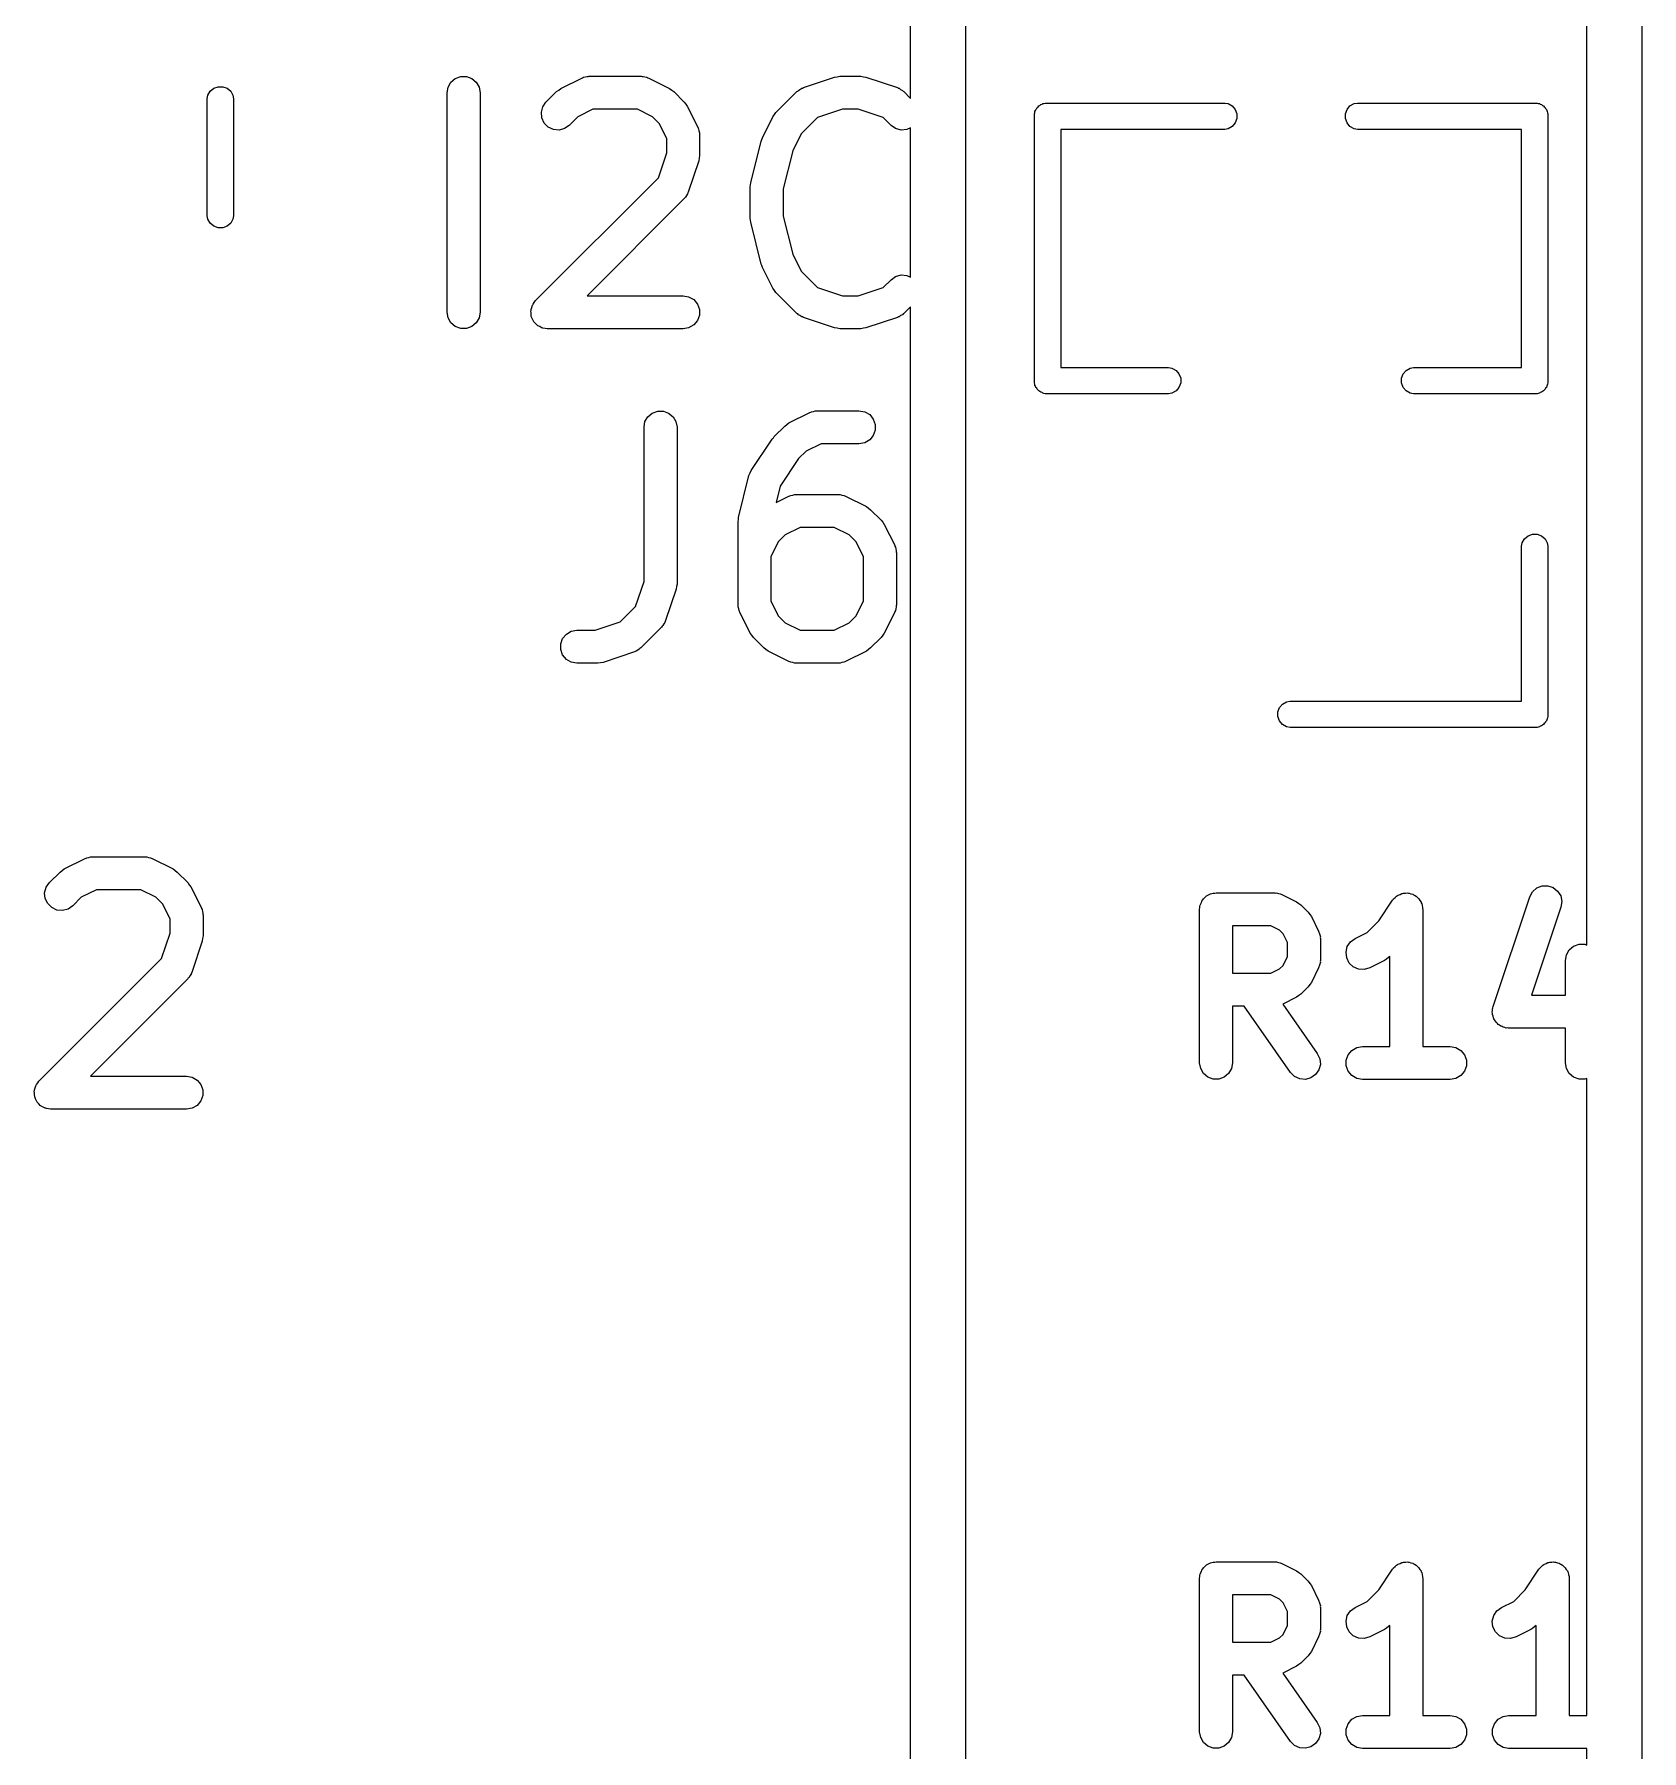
# Model space of a CAD drawing. Extents: x 10 to 287, y -200 to -10.
# Drawn here: x 132.45 to 139.77, y -97.68 to -89.86 of the extents above; entities that cross this region are included whole.
import ezdxf

# ---------------------------------------------------------------- set-up
doc = ezdxf.new("R2010")
doc.units = 0
doc.header["$MEASUREMENT"] = 0
doc.layers.add('BLACK', color=7, linetype='CONTINUOUS')

msp = doc.modelspace()

# ---------------------------------------------------------------- linework, layer by layer
at = {"layer": 'BLACK', "linetype": 'CONTINUOUS'}
for p, q in [((136.692, -74.113), (136.692, -104.157)), ((136.442, -90.1557), (136.442, -74.26)), ((139.773, -81.6831), (139.773, -132.233)), ((139.523, -94.0136), (139.523, -89.637)), ((134.335, -90.1047), (134.348, -90.0822)), ((134.348, -90.0822), (134.368, -90.0654)), ((134.368, -90.0654), (134.393, -90.0565)), ((134.393, -90.0565), (134.419, -90.0565)), ((134.419, -90.0565), (134.443, -90.0654)), ((134.443, -90.0654), (134.463, -90.0822)), ((134.463, -90.0822), (134.476, -90.1047)), ((134.848, -90.1109), (134.944, -90.0633)), ((134.944, -90.0633), (134.948, -90.0621)), ((134.948, -90.0621), (134.952, -90.0599)), ((134.952, -90.0599), (134.96, -90.0584)), ((134.96, -90.0584), (134.969, -90.0559)), ((134.969, -90.0559), (134.973, -90.0561)), ((134.973, -90.0561), (134.977, -90.0554)), ((134.977, -90.0554), (135.215, -90.0554)), ((135.215, -90.0554), (135.22, -90.0561)), ((135.22, -90.0561), (135.224, -90.0559)), ((135.224, -90.0559), (135.232, -90.0584)), ((135.232, -90.0584), (135.241, -90.0599)), ((135.241, -90.0599), (135.245, -90.0621)), ((135.245, -90.0621), (135.249, -90.0633)), ((135.249, -90.0633), (135.344, -90.1109)), ((135.954, -90.1068), (136.096, -90.0592)), ((136.096, -90.0592), (136.108, -90.0575)), ((136.108, -90.0575), (136.12, -90.0554)), ((136.12, -90.0554), (136.215, -90.0554)), ((136.215, -90.0554), (136.227, -90.0575)), ((136.227, -90.0575), (136.239, -90.0592)), ((136.239, -90.0592), (136.382, -90.1068)), ((133.238, -90.1575), (133.241, -90.1419)), ((133.238, -90.6905), (133.238, -90.1575)), ((133.241, -90.1419), (133.251, -90.1236)), ((133.251, -90.1236), (133.268, -90.11)), ((133.268, -90.11), (133.287, -90.1027)), ((133.287, -90.1027), (133.309, -90.1027)), ((133.309, -90.1027), (133.328, -90.11)), ((133.328, -90.11), (133.345, -90.1236)), ((133.345, -90.1236), (133.355, -90.1419)), ((133.355, -90.1419), (133.358, -90.1575)), ((133.358, -90.1575), (133.358, -90.6905)), ((134.331, -90.1304), (134.335, -90.1047)), ((134.331, -91.1304), (134.331, -90.1304)), ((134.476, -90.1047), (134.481, -90.1304)), ((134.481, -90.1304), (134.481, -91.1304)), ((134.781, -90.1726), (134.829, -90.125)), ((134.829, -90.125), (134.839, -90.1181)), ((134.839, -90.1181), (134.848, -90.1109)), ((135.344, -90.1109), (135.354, -90.1181)), ((135.354, -90.1181), (135.364, -90.125)), ((135.364, -90.125), (135.411, -90.1726)), ((135.829, -90.2202), (135.924, -90.125)), ((135.924, -90.125), (135.928, -90.1225)), ((135.928, -90.1225), (135.931, -90.1193)), ((135.931, -90.1193), (135.938, -90.1151)), ((135.938, -90.1151), (135.946, -90.11)), ((135.946, -90.11), (135.95, -90.1089)), ((135.95, -90.1089), (135.954, -90.1068)), ((136.382, -90.1068), (136.386, -90.1089)), ((136.386, -90.1089), (136.39, -90.11)), ((136.39, -90.11), (136.397, -90.1151)), ((136.397, -90.1151), (136.405, -90.1193)), ((136.405, -90.1193), (136.408, -90.1225)), ((136.408, -90.1225), (136.411, -90.125)), ((136.411, -90.125), (136.442, -90.1557)), ((134.76, -90.2191), (134.766, -90.1939)), ((134.762, -90.245), (134.76, -90.2191)), ((134.766, -90.1939), (134.781, -90.1726)), ((134.926, -90.2396), (134.887, -90.2787)), ((134.995, -90.2054), (134.926, -90.2396)), ((135.198, -90.2054), (134.995, -90.2054)), ((135.266, -90.2396), (135.198, -90.2054)), ((135.297, -90.27), (135.266, -90.2396)), ((135.411, -90.1726), (135.418, -90.1824)), ((135.418, -90.1824), (135.425, -90.1921)), ((135.425, -90.1921), (135.473, -90.2873)), ((135.767, -90.3349), (135.815, -90.2397)), ((135.815, -90.2397), (135.822, -90.23)), ((135.822, -90.23), (135.829, -90.2202)), ((136.132, -90.2054), (136.018, -90.2436)), ((136.203, -90.2054), (136.132, -90.2054)), ((136.318, -90.2436), (136.203, -90.2054)), ((137.006, -90.2264), (137.008, -90.2214)), ((137.006, -90.2318), (137.006, -90.2264)), ((137.006, -91.4472), (137.006, -90.2318)), ((137.008, -90.2214), (137.009, -90.2162)), ((137.009, -90.2162), (137.011, -90.2116)), ((137.011, -90.2116), (137.013, -90.2065)), ((137.013, -90.2065), (137.017, -90.2024)), ((137.017, -90.2024), (137.019, -90.1978)), ((137.019, -90.1978), (137.023, -90.1944)), ((137.023, -90.1944), (137.027, -90.1903)), ((137.027, -90.1903), (137.031, -90.1877)), ((137.031, -90.1877), (137.036, -90.1842)), ((137.036, -90.1842), (137.041, -90.1824)), ((137.041, -90.1824), (137.045, -90.1797)), ((137.045, -90.1797), (137.05, -90.1788)), ((137.05, -90.1788), (137.055, -90.177)), ((137.055, -90.177), (137.061, -90.177)), ((137.061, -90.177), (137.061, -90.177)), ((137.061, -90.177), (137.874, -90.177)), ((137.874, -90.177), (137.889, -90.1797)), ((137.889, -90.1797), (137.908, -90.1903)), ((137.908, -90.1903), (137.921, -90.2065)), ((137.921, -90.2065), (137.928, -90.2264)), ((137.928, -90.2264), (137.928, -90.2476)), ((138.424, -90.2264), (138.431, -90.2065)), ((138.424, -90.2476), (138.424, -90.2264)), ((138.431, -90.2065), (138.444, -90.1903)), ((138.444, -90.1903), (138.463, -90.1797)), ((138.463, -90.1797), (138.478, -90.177)), ((138.478, -90.177), (139.291, -90.177)), ((139.291, -90.177), (139.297, -90.177)), ((139.291, -90.177), (139.291, -90.177)), ((139.297, -90.177), (139.302, -90.1788)), ((139.302, -90.1788), (139.307, -90.1797)), ((139.307, -90.1797), (139.311, -90.1824)), ((139.311, -90.1824), (139.316, -90.1842)), ((139.316, -90.1842), (139.321, -90.1877)), ((139.321, -90.1877), (139.325, -90.1903)), ((139.325, -90.1903), (139.329, -90.1944)), ((139.329, -90.1944), (139.333, -90.1978)), ((139.333, -90.1978), (139.335, -90.2025)), ((139.335, -90.2025), (139.339, -90.2065)), ((139.339, -90.2065), (139.341, -90.2115)), ((139.341, -90.2115), (139.343, -90.2162)), ((139.343, -90.2162), (139.344, -90.2214)), ((139.344, -90.2214), (139.346, -90.2264)), ((139.346, -90.2264), (139.346, -90.2317)), ((139.346, -90.2317), (139.346, -90.2318)), ((139.346, -90.2318), (139.346, -91.4472)), ((134.773, -90.2686), (134.762, -90.245)), ((134.791, -90.2871), (134.773, -90.2686)), ((134.815, -90.2981), (134.791, -90.2871)), ((134.841, -90.3003), (134.815, -90.2981)), ((134.866, -90.2936), (134.841, -90.3003)), ((134.887, -90.2787), (134.866, -90.2936)), ((135.331, -90.3386), (135.297, -90.27)), ((135.473, -90.2873), (135.474, -90.2915)), ((135.474, -90.2915), (135.476, -90.2952)), ((135.476, -90.2952), (135.478, -90.3039)), ((135.478, -90.3039), (135.48, -90.3123)), ((135.48, -90.3123), (135.48, -90.3166)), ((135.48, -90.3166), (135.481, -90.3209)), ((135.481, -90.3209), (135.481, -90.4161)), ((135.944, -90.3177), (135.905, -90.3947)), ((136.018, -90.2436), (135.944, -90.3177)), ((136.353, -90.2787), (136.318, -90.2436)), ((136.374, -90.2936), (136.353, -90.2787)), ((136.399, -90.3003), (136.374, -90.2936)), ((136.425, -90.2981), (136.399, -90.3003)), ((136.442, -90.2902), (136.425, -90.2981)), ((136.442, -90.9705), (136.442, -90.2902)), ((137.874, -90.297), (137.126, -90.297)), ((137.126, -90.297), (137.126, -91.382)), ((137.889, -90.2943), (137.874, -90.297)), ((137.908, -90.2837), (137.889, -90.2943)), ((137.921, -90.2675), (137.908, -90.2837)), ((137.928, -90.2476), (137.921, -90.2675)), ((138.431, -90.2675), (138.424, -90.2476)), ((138.444, -90.2837), (138.431, -90.2675)), ((138.463, -90.2943), (138.444, -90.2837)), ((138.478, -90.297), (138.463, -90.2943)), ((139.226, -90.297), (138.478, -90.297)), ((139.226, -91.382), (139.226, -90.297)), ((135.331, -90.4039), (135.331, -90.3386)), ((135.714, -90.5408), (135.762, -90.3503)), ((135.762, -90.3503), (135.765, -90.3428)), ((135.765, -90.3428), (135.767, -90.3349)), ((135.905, -90.3947), (135.862, -90.5682)), ((135.293, -90.5184), (135.331, -90.4039)), ((135.477, -90.4398), (135.429, -90.5827)), ((135.479, -90.4279), (135.477, -90.4398)), ((135.481, -90.4161), (135.479, -90.4279)), ((134.734, -91.0773), (135.293, -90.5184)), ((135.712, -90.559), (135.713, -90.5499)), ((135.713, -90.5499), (135.714, -90.5408)), ((135.411, -90.612), (134.968, -91.0554)), ((135.414, -90.6084), (135.411, -90.612)), ((135.417, -90.6056), (135.414, -90.6084)), ((135.421, -90.5978), (135.417, -90.6056)), ((135.426, -90.5906), (135.421, -90.5978)), ((135.427, -90.5865), (135.426, -90.5906)), ((135.429, -90.5827), (135.427, -90.5865)), ((135.712, -90.7018), (135.712, -90.559)), ((135.862, -90.5682), (135.862, -90.6926)), ((133.241, -90.7061), (133.238, -90.6905)), ((133.251, -90.7244), (133.241, -90.7061)), ((133.355, -90.7061), (133.345, -90.7244)), ((133.358, -90.6905), (133.355, -90.7061)), ((135.713, -90.7108), (135.712, -90.7018)), ((135.714, -90.72), (135.713, -90.7108)), ((135.862, -90.6926), (135.905, -90.8661)), ((133.268, -90.738), (133.251, -90.7244)), ((133.287, -90.7453), (133.268, -90.738)), ((133.309, -90.7453), (133.287, -90.7453)), ((133.328, -90.738), (133.309, -90.7453)), ((133.345, -90.7244), (133.328, -90.738)), ((135.762, -90.9105), (135.714, -90.72)), ((135.905, -90.8661), (135.944, -90.9431)), ((135.765, -90.918), (135.762, -90.9105)), ((135.767, -90.9258), (135.765, -90.918)), ((135.815, -91.0211), (135.767, -90.9258)), ((135.944, -90.9431), (136.018, -91.0172)), ((135.822, -91.0307), (135.815, -91.0211)), ((136.018, -91.0172), (136.132, -91.0554)), ((136.203, -91.0554), (136.318, -91.0172)), ((136.318, -91.0172), (136.353, -90.9821)), ((136.353, -90.9821), (136.374, -90.9672)), ((136.374, -90.9672), (136.399, -90.9604)), ((136.399, -90.9604), (136.425, -90.9627)), ((136.425, -90.9627), (136.442, -90.9705)), ((134.716, -91.1081), (134.719, -91.0987)), ((134.719, -91.0987), (134.721, -91.096)), ((134.721, -91.096), (134.722, -91.0929)), ((134.722, -91.0929), (134.728, -91.0854)), ((134.728, -91.0854), (134.734, -91.0773)), ((134.968, -91.0554), (135.406, -91.0554)), ((135.406, -91.0554), (135.431, -91.0599)), ((135.431, -91.0599), (135.454, -91.0729)), ((135.454, -91.0729), (135.471, -91.0929)), ((135.471, -91.0929), (135.48, -91.1174)), ((135.829, -91.0406), (135.822, -91.0307)), ((135.924, -91.1358), (135.829, -91.0406)), ((136.132, -91.0554), (136.203, -91.0554)), ((134.335, -91.156), (134.331, -91.1304)), ((134.348, -91.1786), (134.335, -91.156)), ((134.368, -91.1953), (134.348, -91.1786)), ((134.463, -91.1786), (134.443, -91.1953)), ((134.476, -91.156), (134.463, -91.1786)), ((134.481, -91.1304), (134.476, -91.156)), ((134.712, -91.1238), (134.713, -91.1207)), ((134.713, -91.1336), (134.712, -91.1238)), ((134.713, -91.1174), (134.716, -91.1081)), ((134.713, -91.1207), (134.713, -91.1174)), ((134.713, -91.1434), (134.713, -91.1336)), ((134.714, -91.1465), (134.713, -91.1434)), ((134.714, -91.1498), (134.714, -91.1465)), ((134.718, -91.1587), (134.714, -91.1498)), ((134.722, -91.1679), (134.718, -91.1587)), ((134.724, -91.1704), (134.722, -91.1679)), ((134.725, -91.1734), (134.724, -91.1704)), ((134.732, -91.1803), (134.725, -91.1734)), ((134.739, -91.1878), (134.732, -91.1803)), ((135.471, -91.1679), (135.454, -91.1878)), ((135.48, -91.1434), (135.471, -91.1679)), ((135.48, -91.1174), (135.48, -91.1434)), ((135.928, -91.1383), (135.924, -91.1358)), ((135.931, -91.1415), (135.928, -91.1383)), ((135.938, -91.1457), (135.931, -91.1415)), ((135.946, -91.1507), (135.938, -91.1457)), ((135.95, -91.1519), (135.946, -91.1507)), ((135.954, -91.1539), (135.95, -91.1519)), ((136.096, -91.2015), (135.954, -91.1539)), ((136.382, -91.1539), (136.239, -91.2015)), ((136.386, -91.1519), (136.382, -91.1539)), ((136.39, -91.1507), (136.386, -91.1519)), ((136.397, -91.1457), (136.39, -91.1507)), ((136.405, -91.1415), (136.397, -91.1457)), ((136.408, -91.1383), (136.405, -91.1415)), ((136.411, -91.1358), (136.408, -91.1383)), ((136.442, -91.105), (136.411, -91.1358)), ((136.442, -104.01), (136.442, -91.105)), ((134.393, -91.2042), (134.368, -91.1953)), ((134.419, -91.2042), (134.393, -91.2042)), ((134.443, -91.1953), (134.419, -91.2042)), ((134.741, -91.1895), (134.739, -91.1878)), ((134.744, -91.1918), (134.741, -91.1895)), ((134.753, -91.196), (134.744, -91.1918)), ((134.761, -91.2009), (134.753, -91.196)), ((134.764, -91.2014), (134.761, -91.2009)), ((134.767, -91.2028), (134.764, -91.2014)), ((134.777, -91.2037), (134.767, -91.2028)), ((134.787, -91.2054), (134.777, -91.2037)), ((135.406, -91.2054), (134.787, -91.2054)), ((135.431, -91.2009), (135.406, -91.2054)), ((135.454, -91.1878), (135.431, -91.2009)), ((136.108, -91.2033), (136.096, -91.2015)), ((136.12, -91.2054), (136.108, -91.2033)), ((136.215, -91.2054), (136.12, -91.2054)), ((136.227, -91.2033), (136.215, -91.2054)), ((136.239, -91.2015), (136.227, -91.2033)), ((137.126, -91.382), (137.618, -91.382)), ((137.618, -91.382), (137.633, -91.3847)), ((137.633, -91.3847), (137.652, -91.3953)), ((137.652, -91.3953), (137.665, -91.4115)), ((137.665, -91.4115), (137.673, -91.4314)), ((138.679, -91.4314), (138.687, -91.4115)), ((138.687, -91.4115), (138.7, -91.3953)), ((138.7, -91.3953), (138.719, -91.3847)), ((138.719, -91.3847), (138.734, -91.382)), ((138.734, -91.382), (139.226, -91.382)), ((137.006, -91.4473), (137.006, -91.4472)), ((137.006, -91.4526), (137.006, -91.4473)), ((137.008, -91.4576), (137.006, -91.4526)), ((137.009, -91.4628), (137.008, -91.4576)), ((137.011, -91.4675), (137.009, -91.4628)), ((137.013, -91.4725), (137.011, -91.4675)), ((137.017, -91.4765), (137.013, -91.4725)), ((137.019, -91.4812), (137.017, -91.4765)), ((137.023, -91.4846), (137.019, -91.4812)), ((137.027, -91.4887), (137.023, -91.4846)), ((137.031, -91.4913), (137.027, -91.4887)), ((137.036, -91.4948), (137.031, -91.4913)), ((137.652, -91.4887), (137.633, -91.4993)), ((137.665, -91.4725), (137.652, -91.4887)), ((137.673, -91.4526), (137.665, -91.4725)), ((137.673, -91.4314), (137.673, -91.4526)), ((138.679, -91.4526), (138.679, -91.4314)), ((138.687, -91.4725), (138.679, -91.4526)), ((138.7, -91.4887), (138.687, -91.4725)), ((138.719, -91.4993), (138.7, -91.4887)), ((139.321, -91.4913), (139.316, -91.4948)), ((139.325, -91.4887), (139.321, -91.4913)), ((139.329, -91.4846), (139.325, -91.4887)), ((139.333, -91.4812), (139.329, -91.4846)), ((139.335, -91.4765), (139.333, -91.4812)), ((139.339, -91.4725), (139.335, -91.4765)), ((139.341, -91.4675), (139.339, -91.4725)), ((139.343, -91.4628), (139.341, -91.4675)), ((139.344, -91.4576), (139.343, -91.4628)), ((139.346, -91.4526), (139.344, -91.4576)), ((139.346, -91.4472), (139.346, -91.4473)), ((139.346, -91.4473), (139.346, -91.4526)), ((137.041, -91.4966), (137.036, -91.4948)), ((137.045, -91.4993), (137.041, -91.4966)), ((137.05, -91.5002), (137.045, -91.4993)), ((137.055, -91.502), (137.05, -91.5002)), ((137.061, -91.502), (137.055, -91.502)), ((137.618, -91.502), (137.061, -91.502)), ((137.061, -91.502), (137.061, -91.502)), ((137.633, -91.4993), (137.618, -91.502)), ((138.734, -91.502), (138.719, -91.4993)), ((139.291, -91.502), (138.734, -91.502)), ((139.297, -91.502), (139.291, -91.502)), ((139.291, -91.502), (139.291, -91.502)), ((139.302, -91.5002), (139.297, -91.502)), ((139.307, -91.4993), (139.302, -91.5002)), ((139.311, -91.4966), (139.307, -91.4993)), ((139.316, -91.4948), (139.311, -91.4966)), ((135.228, -91.6544), (135.232, -91.6287)), ((135.232, -91.6287), (135.245, -91.6062)), ((135.245, -91.6062), (135.265, -91.5894)), ((135.265, -91.5894), (135.29, -91.5805)), ((135.29, -91.5805), (135.316, -91.5805)), ((135.316, -91.5805), (135.34, -91.5894)), ((135.34, -91.5894), (135.36, -91.6062)), ((135.36, -91.6062), (135.373, -91.6287)), ((135.373, -91.6287), (135.378, -91.6544)), ((135.821, -91.6966), (135.869, -91.649)), ((135.869, -91.649), (135.879, -91.6421)), ((135.879, -91.6421), (135.888, -91.6349)), ((135.888, -91.6349), (135.983, -91.5873)), ((135.983, -91.5873), (135.988, -91.5861)), ((135.988, -91.5861), (135.991, -91.5839)), ((135.991, -91.5839), (136, -91.5824)), ((136, -91.5824), (136.008, -91.5799)), ((136.008, -91.5799), (136.013, -91.5801)), ((136.013, -91.5801), (136.017, -91.5794)), ((136.017, -91.5794), (136.207, -91.5794)), ((136.207, -91.5794), (136.233, -91.5839)), ((136.233, -91.5839), (136.256, -91.5969)), ((136.256, -91.5969), (136.272, -91.6169)), ((136.272, -91.6169), (136.281, -91.6414)), ((136.281, -91.6414), (136.281, -91.6674)), ((135.228, -92.3565), (135.228, -91.6544)), ((135.378, -91.6544), (135.378, -92.3687)), ((135.716, -91.8509), (135.812, -91.708)), ((135.812, -91.708), (135.817, -91.7027)), ((135.817, -91.7027), (135.821, -91.6966)), ((136.233, -91.7249), (136.207, -91.7294)), ((136.256, -91.7118), (136.233, -91.7249)), ((136.272, -91.6919), (136.256, -91.7118)), ((136.281, -91.6674), (136.272, -91.6919)), ((135.932, -91.7974), (135.848, -91.9233)), ((135.966, -91.7636), (135.932, -91.7974)), ((136.035, -91.7294), (135.966, -91.7636)), ((136.207, -91.7294), (136.035, -91.7294)), ((135.658, -92.0648), (135.706, -91.8743)), ((135.706, -91.8743), (135.711, -91.8627)), ((135.711, -91.8627), (135.716, -91.8509)), ((135.848, -91.9233), (135.83, -91.9974)), ((135.896, -91.9649), (135.905, -91.9633)), ((135.905, -91.9633), (135.913, -91.9608)), ((135.913, -91.9608), (135.917, -91.9611)), ((135.917, -91.9611), (135.922, -91.9603)), ((135.922, -91.9603), (136.112, -91.9603)), ((136.112, -91.9603), (136.116, -91.9611)), ((136.116, -91.9611), (136.121, -91.9608)), ((136.121, -91.9608), (136.129, -91.9633)), ((136.129, -91.9633), (136.138, -91.9649)), ((135.83, -91.9974), (135.888, -91.9683)), ((135.888, -91.9683), (135.892, -91.967)), ((135.892, -91.967), (135.896, -91.9649)), ((136.138, -91.9649), (136.142, -91.967)), ((136.142, -91.967), (136.146, -91.9683)), ((136.146, -91.9683), (136.241, -92.0159)), ((136.241, -92.0159), (136.251, -92.023)), ((136.251, -92.023), (136.26, -92.0299)), ((136.26, -92.0299), (136.308, -92.0775)), ((135.656, -92.083), (135.658, -92.0739)), ((135.656, -92.4639), (135.656, -92.083)), ((135.658, -92.0739), (135.658, -92.0648)), ((135.939, -92.1103), (135.871, -92.1446)), ((136.094, -92.1103), (135.939, -92.1103)), ((136.163, -92.1446), (136.094, -92.1103)), ((136.308, -92.0775), (136.315, -92.0874)), ((136.315, -92.0874), (136.322, -92.097)), ((136.322, -92.097), (136.37, -92.1923)), ((135.84, -92.175), (135.806, -92.2435)), ((135.871, -92.1446), (135.84, -92.175)), ((136.193, -92.175), (136.163, -92.1446)), ((136.228, -92.2435), (136.193, -92.175)), ((136.37, -92.1923), (136.371, -92.1964)), ((136.371, -92.1964), (136.373, -92.2002)), ((139.226, -92.1968), (139.229, -92.1812)), ((139.226, -92.902), (139.226, -92.1968)), ((139.229, -92.1812), (139.239, -92.1628)), ((139.239, -92.1628), (139.256, -92.1492)), ((139.256, -92.1492), (139.275, -92.142)), ((139.275, -92.142), (139.297, -92.142)), ((139.297, -92.142), (139.316, -92.1492)), ((139.316, -92.1492), (139.333, -92.1628)), ((139.333, -92.1628), (139.343, -92.1812)), ((139.343, -92.1812), (139.346, -92.1968)), ((139.346, -92.1968), (139.346, -92.9672)), ((135.806, -92.2435), (135.806, -92.4462)), ((136.228, -92.4462), (136.228, -92.2435)), ((136.373, -92.2002), (136.375, -92.2088)), ((136.375, -92.2088), (136.377, -92.2172)), ((136.377, -92.2172), (136.377, -92.2215)), ((136.377, -92.2215), (136.378, -92.2258)), ((136.378, -92.2258), (136.378, -92.4639)), ((135.189, -92.471), (135.228, -92.3565)), ((135.374, -92.3924), (135.326, -92.5352)), ((135.376, -92.3805), (135.374, -92.3924)), ((135.378, -92.3687), (135.376, -92.3805)), ((135.119, -92.5412), (135.189, -92.471)), ((135.657, -92.4682), (135.656, -92.4639)), ((135.657, -92.4725), (135.657, -92.4682)), ((135.659, -92.4809), (135.657, -92.4725)), ((135.661, -92.4896), (135.659, -92.4809)), ((135.663, -92.4933), (135.661, -92.4896)), ((135.664, -92.4974), (135.663, -92.4933)), ((135.712, -92.5927), (135.664, -92.4974)), ((135.806, -92.4462), (135.84, -92.5147)), ((136.193, -92.5147), (136.228, -92.4462)), ((136.37, -92.4974), (136.322, -92.5927)), ((136.371, -92.4933), (136.37, -92.4974)), ((136.373, -92.4896), (136.371, -92.4933)), ((136.375, -92.4809), (136.373, -92.4896)), ((136.377, -92.4725), (136.375, -92.4809)), ((136.378, -92.4639), (136.377, -92.4682)), ((136.377, -92.4682), (136.377, -92.4725)), ((134.874, -92.5969), (134.896, -92.5839)), ((134.896, -92.5839), (134.922, -92.5794)), ((134.922, -92.5794), (135.005, -92.5794)), ((135.005, -92.5794), (135.119, -92.5412)), ((135.308, -92.5646), (135.213, -92.6598)), ((135.311, -92.561), (135.308, -92.5646)), ((135.314, -92.5581), (135.311, -92.561)), ((135.318, -92.5504), (135.314, -92.5581)), ((135.323, -92.5432), (135.318, -92.5504)), ((135.324, -92.539), (135.323, -92.5432)), ((135.326, -92.5352), (135.324, -92.539)), ((135.84, -92.5147), (135.871, -92.5451)), ((135.871, -92.5451), (135.939, -92.5794)), ((135.939, -92.5794), (136.094, -92.5794)), ((136.094, -92.5794), (136.163, -92.5451)), ((136.163, -92.5451), (136.193, -92.5147)), ((134.848, -92.6414), (134.857, -92.6169)), ((134.848, -92.6674), (134.848, -92.6414)), ((134.857, -92.6919), (134.848, -92.6674)), ((134.857, -92.6169), (134.874, -92.5969)), ((135.206, -92.6655), (135.199, -92.6697)), ((135.209, -92.6623), (135.206, -92.6655)), ((135.213, -92.6598), (135.209, -92.6623)), ((135.719, -92.6023), (135.712, -92.5927)), ((135.726, -92.6122), (135.719, -92.6023)), ((135.773, -92.6598), (135.726, -92.6122)), ((135.783, -92.6667), (135.773, -92.6598)), ((135.793, -92.6738), (135.783, -92.6667)), ((136.251, -92.6667), (136.241, -92.6738)), ((136.26, -92.6598), (136.251, -92.6667)), ((136.308, -92.6122), (136.26, -92.6598)), ((136.315, -92.6023), (136.308, -92.6122)), ((136.322, -92.5927), (136.315, -92.6023)), ((134.874, -92.7118), (134.857, -92.6919)), ((134.896, -92.7249), (134.874, -92.7118)), ((134.922, -92.7294), (134.896, -92.7249)), ((135.017, -92.7294), (134.922, -92.7294)), ((135.029, -92.7273), (135.017, -92.7294)), ((135.041, -92.7255), (135.029, -92.7273)), ((135.184, -92.6779), (135.041, -92.7255)), ((135.187, -92.6759), (135.184, -92.6779)), ((135.192, -92.6747), (135.187, -92.6759)), ((135.199, -92.6697), (135.192, -92.6747)), ((135.888, -92.7215), (135.793, -92.6738)), ((135.892, -92.7227), (135.888, -92.7215)), ((135.896, -92.7249), (135.892, -92.7227)), ((135.905, -92.7264), (135.896, -92.7249)), ((135.913, -92.7289), (135.905, -92.7264)), ((135.917, -92.7286), (135.913, -92.7289)), ((135.922, -92.7294), (135.917, -92.7286)), ((136.112, -92.7294), (135.922, -92.7294)), ((136.116, -92.7286), (136.112, -92.7294)), ((136.121, -92.7289), (136.116, -92.7286)), ((136.129, -92.7264), (136.121, -92.7289)), ((136.138, -92.7249), (136.129, -92.7264)), ((136.142, -92.7227), (136.138, -92.7249)), ((136.146, -92.7215), (136.142, -92.7227)), ((136.241, -92.6738), (136.146, -92.7215)), ((138.155, -92.9047), (138.171, -92.902)), ((138.171, -92.902), (139.226, -92.902)), ((138.116, -92.9514), (138.123, -92.9315)), ((138.116, -92.9726), (138.116, -92.9514)), ((138.123, -92.9925), (138.116, -92.9726)), ((138.123, -92.9315), (138.137, -92.9153)), ((138.137, -92.9153), (138.155, -92.9047)), ((139.344, -92.9776), (139.343, -92.9828)), ((139.346, -92.9726), (139.344, -92.9776)), ((139.346, -92.9672), (139.346, -92.9673)), ((139.346, -92.9673), (139.346, -92.9726)), ((138.137, -93.0087), (138.123, -92.9925)), ((138.155, -93.0193), (138.137, -93.0087)), ((138.171, -93.022), (138.155, -93.0193)), ((139.291, -93.022), (138.171, -93.022)), ((139.297, -93.022), (139.291, -93.022)), ((139.291, -93.022), (139.291, -93.022)), ((139.302, -93.0202), (139.297, -93.022)), ((139.307, -93.0193), (139.302, -93.0202)), ((139.311, -93.0166), (139.307, -93.0193)), ((139.316, -93.0148), (139.311, -93.0166)), ((139.321, -93.0113), (139.316, -93.0148)), ((139.325, -93.0087), (139.321, -93.0113)), ((139.329, -93.0046), (139.325, -93.0087)), ((139.333, -93.0012), (139.329, -93.0046)), ((139.335, -92.9965), (139.333, -93.0012)), ((139.339, -92.9925), (139.335, -92.9965)), ((139.341, -92.9875), (139.339, -92.9925)), ((139.343, -92.9828), (139.341, -92.9875)), ((132.519, -93.7286), (132.567, -93.681)), ((132.567, -93.681), (132.577, -93.6741)), ((132.577, -93.6741), (132.586, -93.6669)), ((132.586, -93.6669), (132.681, -93.6193)), ((132.681, -93.6193), (132.686, -93.6181)), ((132.686, -93.6181), (132.689, -93.6159)), ((132.689, -93.6159), (132.698, -93.6144)), ((132.698, -93.6144), (132.706, -93.6119)), ((132.706, -93.6119), (132.711, -93.6121)), ((132.711, -93.6121), (132.715, -93.6114)), ((132.715, -93.6114), (132.953, -93.6114)), ((132.953, -93.6114), (132.957, -93.6121)), ((132.957, -93.6121), (132.962, -93.6119)), ((132.962, -93.6119), (132.97, -93.6144)), ((132.97, -93.6144), (132.979, -93.6159)), ((132.979, -93.6159), (132.982, -93.6181)), ((132.982, -93.6181), (132.987, -93.6193)), ((132.987, -93.6193), (133.082, -93.6669)), ((133.082, -93.6669), (133.091, -93.6741)), ((133.091, -93.6741), (133.101, -93.681)), ((133.101, -93.681), (133.149, -93.7286)), ((132.497, -93.7751), (132.504, -93.7499)), ((132.504, -93.7499), (132.519, -93.7286)), ((132.733, -93.7614), (132.664, -93.7956)), ((132.935, -93.7614), (132.733, -93.7614)), ((133.004, -93.7956), (132.935, -93.7614)), ((133.149, -93.7286), (133.156, -93.7384)), ((133.156, -93.7384), (133.163, -93.7481)), ((133.163, -93.7481), (133.211, -93.8433)), ((139.275, -93.7707), (139.295, -93.7534)), ((139.295, -93.7534), (139.319, -93.7439)), ((139.319, -93.7439), (139.345, -93.7431)), ((139.345, -93.7431), (139.37, -93.7514)), ((139.37, -93.7514), (139.39, -93.7676)), ((132.5, -93.801), (132.497, -93.7751)), ((132.511, -93.8246), (132.5, -93.801)), ((132.529, -93.8431), (132.511, -93.8246)), ((132.625, -93.8347), (132.604, -93.8496)), ((132.664, -93.7956), (132.625, -93.8347)), ((133.034, -93.826), (133.004, -93.7956)), ((133.069, -93.8946), (133.034, -93.826)), ((137.76, -93.8376), (137.762, -93.8315)), ((137.76, -93.8442), (137.76, -93.8376)), ((137.762, -93.8315), (137.764, -93.825)), ((137.764, -93.825), (137.767, -93.8193)), ((137.767, -93.8193), (137.769, -93.8132)), ((137.769, -93.8132), (137.773, -93.8081)), ((137.773, -93.8081), (137.777, -93.8025)), ((137.777, -93.8025), (137.782, -93.7982)), ((137.782, -93.7982), (137.786, -93.7932)), ((137.786, -93.7932), (137.791, -93.7899)), ((137.791, -93.7899), (137.796, -93.7857)), ((137.796, -93.7857), (137.803, -93.7835)), ((137.803, -93.7835), (137.808, -93.7802)), ((137.808, -93.7802), (137.815, -93.779)), ((137.815, -93.779), (137.821, -93.7768)), ((137.821, -93.7768), (137.828, -93.7768)), ((137.828, -93.7768), (137.834, -93.7757)), ((137.834, -93.7757), (138.101, -93.7757)), ((138.101, -93.7757), (138.105, -93.7764)), ((138.105, -93.7764), (138.109, -93.7762)), ((138.109, -93.7762), (138.118, -93.7787)), ((138.118, -93.7787), (138.126, -93.7802)), ((138.126, -93.7802), (138.13, -93.7824)), ((138.13, -93.7824), (138.134, -93.7836)), ((138.134, -93.7836), (138.201, -93.8169)), ((138.201, -93.8169), (138.211, -93.8241)), ((138.211, -93.8241), (138.22, -93.831)), ((138.22, -93.831), (138.254, -93.8643)), ((138.576, -93.9029), (138.638, -93.8091)), ((138.638, -93.8091), (138.641, -93.8061)), ((138.641, -93.8061), (138.643, -93.8025)), ((138.643, -93.8025), (138.65, -93.7967)), ((138.65, -93.7967), (138.656, -93.7902)), ((138.656, -93.7902), (138.66, -93.7884)), ((138.66, -93.7884), (138.663, -93.7857)), ((138.663, -93.7857), (138.672, -93.7827)), ((138.672, -93.7827), (138.68, -93.7787)), ((138.68, -93.7787), (138.684, -93.7782)), ((138.684, -93.7782), (138.688, -93.7768)), ((138.688, -93.7768), (138.697, -93.7768)), ((138.697, -93.7768), (138.705, -93.7758)), ((138.705, -93.7758), (138.71, -93.7768)), ((138.71, -93.7768), (138.714, -93.7768)), ((138.714, -93.7768), (138.722, -93.7799)), ((138.722, -93.7799), (138.731, -93.782)), ((138.731, -93.782), (138.734, -93.7843)), ((138.734, -93.7843), (138.738, -93.7857)), ((138.738, -93.7857), (138.745, -93.7915)), ((138.745, -93.7915), (138.752, -93.7964)), ((138.752, -93.7964), (138.755, -93.7998)), ((138.755, -93.7998), (138.758, -93.8025)), ((138.758, -93.8025), (138.763, -93.8102)), ((138.763, -93.8102), (138.768, -93.8174)), ((138.768, -93.8174), (138.769, -93.8214)), ((138.769, -93.8214), (138.771, -93.825)), ((138.771, -93.825), (138.773, -93.8338)), ((138.773, -93.8338), (138.775, -93.8424)), ((139.096, -94.2936), (139.263, -93.7936)), ((139.263, -93.7936), (139.275, -93.7707)), ((139.39, -93.7676), (139.404, -93.7898)), ((139.404, -93.7898), (139.409, -93.8153)), ((139.409, -93.8153), (139.405, -93.841)), ((132.553, -93.8541), (132.529, -93.8431)), ((132.579, -93.8563), (132.553, -93.8541)), ((132.604, -93.8496), (132.579, -93.8563)), ((133.069, -93.9599), (133.069, -93.8946)), ((133.211, -93.8433), (133.212, -93.8475)), ((133.212, -93.8475), (133.214, -93.8512)), ((133.214, -93.8512), (133.216, -93.8599)), ((133.216, -93.8599), (133.218, -93.8683)), ((133.218, -93.8683), (133.218, -93.8726)), ((133.218, -93.8726), (133.219, -93.8769)), ((133.219, -93.8769), (133.219, -93.9721)), ((137.759, -93.8507), (137.76, -93.8442)), ((137.759, -94.5507), (137.759, -93.8507)), ((138.254, -93.8643), (138.261, -93.8741)), ((138.261, -93.8741), (138.268, -93.8838)), ((138.268, -93.8838), (138.301, -93.9505)), ((138.523, -93.9557), (138.576, -93.9029)), ((138.775, -93.8424), (138.775, -93.8466)), ((138.775, -93.8466), (138.776, -93.8507)), ((138.776, -93.8507), (138.776, -94.4757)), ((139.405, -93.841), (139.271, -94.2423)), ((133.03, -94.0744), (133.069, -93.9599)), ((133.215, -93.9958), (133.167, -94.1387)), ((133.216, -93.9839), (133.215, -93.9958)), ((133.219, -93.9721), (133.216, -93.9839)), ((137.909, -93.9257), (137.909, -94.1423)), ((138.083, -93.9257), (137.909, -93.9257)), ((138.123, -93.9456), (138.083, -93.9257)), ((138.139, -93.9618), (138.123, -93.9456)), ((138.159, -94.0017), (138.139, -93.9618)), ((138.301, -93.9505), (138.302, -93.9546)), ((138.302, -93.9546), (138.304, -93.9583)), ((138.304, -93.9583), (138.306, -93.967)), ((138.306, -93.967), (138.309, -93.9754)), ((138.309, -93.9754), (138.308, -93.9797)), ((138.308, -93.9797), (138.309, -93.984)), ((138.309, -93.984), (138.309, -94.084)), ((138.446, -93.9991), (138.467, -93.9836)), ((138.467, -93.9836), (138.523, -93.9557)), ((132.471, -94.6333), (133.03, -94.0744)), ((138.139, -94.1062), (138.159, -94.0663)), ((138.159, -94.0663), (138.159, -94.0017)), ((138.426, -94.0462), (138.432, -94.0208)), ((138.429, -94.072), (138.426, -94.0462)), ((138.44, -94.0953), (138.429, -94.072)), ((138.432, -94.0208), (138.446, -93.9991)), ((138.62, -94.0704), (138.611, -94.0773)), ((138.626, -94.0651), (138.62, -94.0704)), ((138.626, -94.4757), (138.626, -94.0651)), ((139.426, -94.084), (139.43, -94.0583)), ((139.43, -94.0583), (139.443, -94.0358)), ((139.443, -94.0358), (139.463, -94.019)), ((139.463, -94.019), (139.488, -94.0101)), ((139.488, -94.0101), (139.514, -94.0101)), ((139.514, -94.0101), (139.523, -94.0136)), ((133.164, -94.1466), (133.159, -94.1538)), ((133.165, -94.1425), (133.164, -94.1466)), ((133.167, -94.1387), (133.165, -94.1425)), ((137.909, -94.1423), (138.083, -94.1423)), ((138.083, -94.1423), (138.123, -94.1224)), ((138.123, -94.1224), (138.139, -94.1062)), ((138.301, -94.1175), (138.268, -94.1842)), ((138.302, -94.1134), (138.301, -94.1175)), ((138.304, -94.1097), (138.302, -94.1134)), ((138.306, -94.101), (138.304, -94.1097)), ((138.309, -94.0926), (138.306, -94.101)), ((138.309, -94.084), (138.308, -94.0883)), ((138.308, -94.0883), (138.309, -94.0926)), ((138.459, -94.1133), (138.44, -94.0953)), ((138.483, -94.1236), (138.459, -94.1133)), ((138.509, -94.1252), (138.483, -94.1236)), ((138.534, -94.1177), (138.509, -94.1252)), ((138.601, -94.0844), (138.534, -94.1177)), ((138.611, -94.0773), (138.601, -94.0844)), ((139.426, -94.2423), (139.426, -94.084)), ((133.149, -94.168), (132.706, -94.6114)), ((133.151, -94.1644), (133.149, -94.168)), ((133.155, -94.1616), (133.151, -94.1644)), ((133.159, -94.1538), (133.155, -94.1616)), ((138.254, -94.2037), (138.22, -94.237)), ((138.261, -94.1939), (138.254, -94.2037)), ((138.268, -94.1842), (138.261, -94.1939)), ((137.962, -94.2923), (137.909, -94.2923)), ((137.909, -94.2923), (137.909, -94.5507)), ((138.173, -94.5937), (137.962, -94.2923)), ((138.201, -94.2511), (138.138, -94.2826)), ((138.138, -94.2826), (138.295, -94.5077)), ((138.211, -94.2439), (138.201, -94.2511)), ((138.22, -94.237), (138.211, -94.2439)), ((139.093, -94.3043), (139.095, -94.2991)), ((139.093, -94.3119), (139.093, -94.3043)), ((139.095, -94.2991), (139.096, -94.2936)), ((139.271, -94.2423), (139.426, -94.2423)), ((139.092, -94.3194), (139.093, -94.3119)), ((139.093, -94.3248), (139.092, -94.3194)), ((139.093, -94.3304), (139.093, -94.3248)), ((139.096, -94.3375), (139.093, -94.3304)), ((139.098, -94.3449), (139.096, -94.3375)), ((139.1, -94.3496), (139.098, -94.3449)), ((139.102, -94.3548), (139.1, -94.3496)), ((139.107, -94.3606), (139.102, -94.3548)), ((139.111, -94.3671), (139.107, -94.3606)), ((139.116, -94.3705), (139.111, -94.3671)), ((139.119, -94.3748), (139.116, -94.3705)), ((139.126, -94.3786), (139.119, -94.3748)), ((139.132, -94.3833), (139.126, -94.3786)), ((139.137, -94.385), (139.132, -94.3833)), ((139.142, -94.3878), (139.137, -94.385)), ((139.149, -94.3891), (139.142, -94.3878)), ((139.156, -94.3915), (139.149, -94.3891)), ((139.162, -94.3914), (139.156, -94.3915)), ((139.167, -94.3923), (139.162, -94.3914)), ((139.426, -94.3923), (139.167, -94.3923)), ((139.426, -94.5507), (139.426, -94.3923)), ((138.295, -94.5077), (138.306, -94.5313)), ((138.306, -94.5313), (138.309, -94.5572)), ((138.427, -94.5376), (138.436, -94.5132)), ((138.427, -94.5637), (138.427, -94.5376)), ((138.436, -94.5132), (138.452, -94.4932)), ((138.452, -94.4932), (138.475, -94.4802)), ((138.475, -94.4802), (138.501, -94.4757)), ((138.501, -94.4757), (138.626, -94.4757)), ((138.776, -94.4757), (138.901, -94.4757)), ((138.901, -94.4757), (138.926, -94.4802)), ((138.926, -94.4802), (138.949, -94.4932)), ((138.949, -94.4932), (138.966, -94.5132)), ((138.966, -94.5132), (138.975, -94.5376)), ((138.975, -94.5376), (138.975, -94.5637)), ((132.706, -94.6114), (133.144, -94.6114)), ((133.144, -94.6114), (133.169, -94.6159)), ((133.169, -94.6159), (133.192, -94.6289)), ((137.764, -94.5763), (137.759, -94.5507)), ((137.777, -94.5989), (137.764, -94.5763)), ((137.796, -94.6156), (137.777, -94.5989)), ((137.821, -94.6245), (137.796, -94.6156)), ((137.871, -94.6156), (137.847, -94.6245)), ((137.891, -94.5989), (137.871, -94.6156)), ((137.904, -94.5763), (137.891, -94.5989)), ((137.909, -94.5507), (137.904, -94.5763)), ((138.191, -94.6121), (138.173, -94.5937)), ((138.215, -94.6231), (138.191, -94.6121)), ((138.266, -94.6186), (138.241, -94.6254)), ((138.287, -94.6037), (138.266, -94.6186)), ((138.302, -94.5824), (138.287, -94.6037)), ((138.309, -94.5572), (138.302, -94.5824)), ((138.436, -94.5882), (138.427, -94.5637)), ((138.452, -94.6081), (138.436, -94.5882)), ((138.475, -94.6211), (138.452, -94.6081)), ((138.501, -94.6257), (138.475, -94.6211)), ((138.926, -94.6211), (138.901, -94.6257)), ((138.949, -94.6081), (138.926, -94.6211)), ((138.966, -94.5882), (138.949, -94.6081)), ((138.975, -94.5637), (138.966, -94.5882)), ((139.43, -94.5763), (139.426, -94.5507)), ((139.443, -94.5989), (139.43, -94.5763)), ((139.463, -94.6156), (139.443, -94.5989)), ((139.488, -94.6245), (139.463, -94.6156)), ((139.523, -94.6211), (139.514, -94.6245)), ((139.523, -97.5237), (139.523, -94.6211)), ((132.45, -94.6798), (132.451, -94.6767)), ((132.451, -94.6896), (132.45, -94.6798)), ((132.451, -94.6734), (132.454, -94.6641)), ((132.451, -94.6767), (132.451, -94.6734)), ((132.451, -94.6994), (132.451, -94.6896)), ((132.452, -94.7025), (132.451, -94.6994)), ((132.454, -94.6641), (132.457, -94.6547)), ((132.457, -94.6547), (132.458, -94.652)), ((132.458, -94.652), (132.46, -94.6489)), ((132.46, -94.6489), (132.466, -94.6414)), ((132.466, -94.6414), (132.471, -94.6333)), ((133.192, -94.6289), (133.208, -94.6489)), ((133.208, -94.6489), (133.217, -94.6734)), ((133.217, -94.6994), (133.208, -94.7239)), ((133.217, -94.6734), (133.217, -94.6994)), ((137.847, -94.6245), (137.821, -94.6245)), ((138.241, -94.6254), (138.215, -94.6231)), ((138.901, -94.6257), (138.501, -94.6257)), ((139.514, -94.6245), (139.488, -94.6245)), ((132.452, -94.7058), (132.452, -94.7025)), ((132.456, -94.7147), (132.452, -94.7058)), ((132.46, -94.7239), (132.456, -94.7147)), ((132.462, -94.7264), (132.46, -94.7239)), ((132.463, -94.7294), (132.462, -94.7264)), ((132.47, -94.7363), (132.463, -94.7294)), ((132.476, -94.7438), (132.47, -94.7363)), ((132.479, -94.7455), (132.476, -94.7438)), ((132.481, -94.7478), (132.479, -94.7455)), ((132.49, -94.752), (132.481, -94.7478)), ((132.499, -94.7569), (132.49, -94.752)), ((132.502, -94.7574), (132.499, -94.7569)), ((132.505, -94.7588), (132.502, -94.7574)), ((132.515, -94.7597), (132.505, -94.7588)), ((132.524, -94.7614), (132.515, -94.7597)), ((133.144, -94.7614), (132.524, -94.7614)), ((133.169, -94.7569), (133.144, -94.7614)), ((133.192, -94.7438), (133.169, -94.7569)), ((133.208, -94.7239), (133.192, -94.7438)), ((137.76, -96.8856), (137.762, -96.8795)), ((137.76, -96.8922), (137.76, -96.8856)), ((137.762, -96.8795), (137.764, -96.873)), ((137.764, -96.873), (137.767, -96.8673)), ((137.767, -96.8673), (137.769, -96.8612)), ((137.769, -96.8612), (137.773, -96.8561)), ((137.773, -96.8561), (137.777, -96.8505)), ((137.777, -96.8505), (137.782, -96.8462)), ((137.782, -96.8462), (137.786, -96.8412)), ((137.786, -96.8412), (137.791, -96.8379)), ((137.791, -96.8379), (137.796, -96.8337)), ((137.796, -96.8337), (137.803, -96.8315)), ((137.803, -96.8315), (137.808, -96.8282)), ((137.808, -96.8282), (137.815, -96.827)), ((137.815, -96.827), (137.821, -96.8248)), ((137.821, -96.8248), (137.828, -96.8248)), ((137.828, -96.8248), (137.834, -96.8237)), ((137.834, -96.8237), (138.101, -96.8237)), ((138.101, -96.8237), (138.105, -96.8244)), ((138.105, -96.8244), (138.109, -96.8242)), ((138.109, -96.8242), (138.118, -96.8267)), ((138.118, -96.8267), (138.126, -96.8282)), ((138.126, -96.8282), (138.13, -96.8304)), ((138.13, -96.8304), (138.134, -96.8316)), ((138.134, -96.8316), (138.201, -96.8649)), ((138.201, -96.8649), (138.211, -96.8721)), ((138.211, -96.8721), (138.22, -96.879)), ((138.22, -96.879), (138.254, -96.9123)), ((138.576, -96.9509), (138.638, -96.8571)), ((138.638, -96.8571), (138.641, -96.8541)), ((138.641, -96.8541), (138.643, -96.8505)), ((138.643, -96.8505), (138.65, -96.8447)), ((138.65, -96.8447), (138.656, -96.8382)), ((138.656, -96.8382), (138.66, -96.8364)), ((138.66, -96.8364), (138.663, -96.8337)), ((138.663, -96.8337), (138.672, -96.8307)), ((138.672, -96.8307), (138.68, -96.8267)), ((138.68, -96.8267), (138.684, -96.8262)), ((138.684, -96.8262), (138.688, -96.8248)), ((138.688, -96.8248), (138.697, -96.8248)), ((138.697, -96.8248), (138.705, -96.8238)), ((138.705, -96.8238), (138.71, -96.8248)), ((138.71, -96.8248), (138.714, -96.8248)), ((138.714, -96.8248), (138.722, -96.8279)), ((138.722, -96.8279), (138.731, -96.83)), ((138.731, -96.83), (138.734, -96.8323)), ((138.734, -96.8323), (138.738, -96.8337)), ((138.738, -96.8337), (138.745, -96.8395)), ((138.745, -96.8395), (138.752, -96.8444)), ((138.752, -96.8444), (138.755, -96.8478)), ((138.755, -96.8478), (138.758, -96.8505)), ((138.758, -96.8505), (138.763, -96.8582)), ((138.763, -96.8582), (138.768, -96.8654)), ((138.768, -96.8654), (138.769, -96.8694)), ((138.769, -96.8694), (138.771, -96.873)), ((138.771, -96.873), (138.773, -96.8818)), ((138.773, -96.8818), (138.775, -96.8904)), ((138.775, -96.8904), (138.775, -96.8946)), ((139.242, -96.9509), (139.305, -96.8571)), ((139.305, -96.8571), (139.308, -96.8541)), ((139.308, -96.8541), (139.31, -96.8505)), ((139.31, -96.8505), (139.317, -96.8447)), ((139.317, -96.8447), (139.323, -96.8382)), ((139.323, -96.8382), (139.327, -96.8364)), ((139.327, -96.8364), (139.33, -96.8337)), ((139.33, -96.8337), (139.338, -96.8306)), ((139.338, -96.8306), (139.346, -96.8267)), ((139.346, -96.8267), (139.35, -96.8262)), ((139.35, -96.8262), (139.354, -96.8248)), ((139.354, -96.8248), (139.363, -96.8248)), ((139.363, -96.8248), (139.372, -96.8238)), ((139.372, -96.8238), (139.376, -96.8248)), ((139.376, -96.8248), (139.38, -96.8248)), ((139.38, -96.8248), (139.389, -96.8279)), ((139.389, -96.8279), (139.397, -96.83)), ((139.397, -96.83), (139.401, -96.8323)), ((139.401, -96.8323), (139.405, -96.8337)), ((139.405, -96.8337), (139.412, -96.8395)), ((139.412, -96.8395), (139.419, -96.8444)), ((139.419, -96.8444), (139.422, -96.8478)), ((139.422, -96.8478), (139.425, -96.8505)), ((139.425, -96.8505), (139.429, -96.8582)), ((139.429, -96.8582), (139.435, -96.8654)), ((139.435, -96.8654), (139.436, -96.8694)), ((139.436, -96.8694), (139.438, -96.873)), ((139.438, -96.873), (139.439, -96.8818)), ((139.439, -96.8818), (139.442, -96.8904)), ((139.442, -96.8904), (139.442, -96.8946)), ((137.759, -96.8987), (137.76, -96.8922)), ((137.759, -97.5987), (137.759, -96.8987)), ((138.254, -96.9123), (138.261, -96.9221)), ((138.261, -96.9221), (138.268, -96.9318)), ((138.268, -96.9318), (138.301, -96.9985)), ((138.523, -97.0037), (138.576, -96.9509)), ((138.775, -96.8946), (138.776, -96.8987)), ((138.776, -96.8987), (138.776, -97.5237)), ((139.19, -97.0037), (139.242, -96.9509)), ((139.442, -96.8946), (139.442, -96.8987)), ((139.442, -96.8987), (139.442, -97.5237)), ((137.909, -96.9737), (137.909, -97.1903)), ((138.083, -96.9737), (137.909, -96.9737)), ((138.123, -96.9936), (138.083, -96.9737)), ((138.139, -97.0098), (138.123, -96.9936)), ((138.159, -97.0497), (138.139, -97.0098)), ((138.301, -96.9985), (138.302, -97.0026)), ((138.302, -97.0026), (138.304, -97.0063)), ((138.304, -97.0063), (138.306, -97.015)), ((138.306, -97.015), (138.309, -97.0234)), ((138.309, -97.0234), (138.308, -97.0277)), ((138.308, -97.0277), (138.309, -97.032)), ((138.309, -97.032), (138.309, -97.132)), ((138.446, -97.0471), (138.467, -97.0316)), ((138.467, -97.0316), (138.523, -97.0037)), ((139.113, -97.0471), (139.134, -97.0316)), ((139.134, -97.0316), (139.19, -97.0037)), ((138.139, -97.1542), (138.159, -97.1143)), ((138.159, -97.1143), (138.159, -97.0497)), ((138.426, -97.0942), (138.432, -97.0688)), ((138.429, -97.12), (138.426, -97.0942)), ((138.44, -97.1433), (138.429, -97.12)), ((138.432, -97.0688), (138.446, -97.0471)), ((138.62, -97.1184), (138.611, -97.1253)), ((138.626, -97.1131), (138.62, -97.1184)), ((138.626, -97.5237), (138.626, -97.1131)), ((139.092, -97.0942), (139.099, -97.0688)), ((139.095, -97.12), (139.092, -97.0942)), ((139.107, -97.1433), (139.095, -97.12)), ((139.099, -97.0688), (139.113, -97.0471)), ((139.287, -97.1184), (139.277, -97.1253)), ((139.292, -97.1131), (139.287, -97.1184)), ((139.292, -97.5237), (139.292, -97.1131)), ((137.909, -97.1903), (138.083, -97.1903)), ((138.083, -97.1903), (138.123, -97.1704)), ((138.123, -97.1704), (138.139, -97.1542)), ((138.301, -97.1655), (138.268, -97.2322)), ((138.302, -97.1614), (138.301, -97.1655)), ((138.304, -97.1577), (138.302, -97.1614)), ((138.306, -97.149), (138.304, -97.1577)), ((138.309, -97.1406), (138.306, -97.149)), ((138.309, -97.132), (138.308, -97.1363)), ((138.308, -97.1363), (138.309, -97.1406)), ((138.459, -97.1613), (138.44, -97.1433)), ((138.483, -97.1716), (138.459, -97.1613)), ((138.509, -97.1732), (138.483, -97.1716)), ((138.534, -97.1657), (138.509, -97.1732)), ((138.601, -97.1324), (138.534, -97.1657)), ((138.611, -97.1253), (138.601, -97.1324)), ((139.126, -97.1613), (139.107, -97.1433)), ((139.15, -97.1716), (139.126, -97.1613)), ((139.176, -97.1732), (139.15, -97.1716)), ((139.201, -97.1657), (139.176, -97.1732)), ((139.268, -97.1324), (139.201, -97.1657)), ((139.277, -97.1253), (139.268, -97.1324)), ((138.254, -97.2517), (138.22, -97.285)), ((138.261, -97.2419), (138.254, -97.2517)), ((138.268, -97.2322), (138.261, -97.2419)), ((137.962, -97.3403), (137.909, -97.3403)), ((137.909, -97.3403), (137.909, -97.5987)), ((138.173, -97.6417), (137.962, -97.3403)), ((138.201, -97.2991), (138.138, -97.3306)), ((138.138, -97.3306), (138.295, -97.5557)), ((138.211, -97.2919), (138.201, -97.2991)), ((138.22, -97.285), (138.211, -97.2919)), ((138.295, -97.5557), (138.306, -97.5793)), ((138.306, -97.5793), (138.309, -97.6052)), ((138.427, -97.5856), (138.436, -97.5612)), ((138.427, -97.6117), (138.427, -97.5856)), ((138.436, -97.5612), (138.452, -97.5412)), ((138.452, -97.5412), (138.475, -97.5282)), ((138.475, -97.5282), (138.501, -97.5237)), ((138.501, -97.5237), (138.626, -97.5237)), ((138.776, -97.5237), (138.901, -97.5237)), ((138.901, -97.5237), (138.926, -97.5282)), ((138.926, -97.5282), (138.949, -97.5412)), ((138.949, -97.5412), (138.966, -97.5612)), ((138.966, -97.5612), (138.975, -97.5856)), ((138.975, -97.5856), (138.975, -97.6117)), ((139.093, -97.5856), (139.102, -97.5612)), ((139.093, -97.6117), (139.093, -97.5856)), ((139.102, -97.5612), (139.119, -97.5412)), ((139.119, -97.5412), (139.142, -97.5282)), ((139.142, -97.5282), (139.167, -97.5237)), ((139.167, -97.5237), (139.292, -97.5237)), ((139.442, -97.5237), (139.523, -97.5237)), ((137.764, -97.6243), (137.759, -97.5987)), ((137.777, -97.6469), (137.764, -97.6243)), ((137.796, -97.6636), (137.777, -97.6469)), ((137.821, -97.6725), (137.796, -97.6636)), ((137.871, -97.6636), (137.847, -97.6725)), ((137.891, -97.6469), (137.871, -97.6636)), ((137.904, -97.6243), (137.891, -97.6469)), ((137.909, -97.5987), (137.904, -97.6243)), ((138.191, -97.6601), (138.173, -97.6417)), ((138.215, -97.6711), (138.191, -97.6601)), ((138.241, -97.6734), (138.215, -97.6711)), ((138.266, -97.6666), (138.241, -97.6734)), ((138.287, -97.6517), (138.266, -97.6666)), ((138.302, -97.6304), (138.287, -97.6517)), ((138.309, -97.6052), (138.302, -97.6304)), ((138.436, -97.6362), (138.427, -97.6117)), ((138.452, -97.6561), (138.436, -97.6362)), ((138.475, -97.6691), (138.452, -97.6561)), ((138.501, -97.6737), (138.475, -97.6691)), ((138.926, -97.6691), (138.901, -97.6737)), ((138.949, -97.6561), (138.926, -97.6691)), ((138.966, -97.6362), (138.949, -97.6561)), ((138.975, -97.6117), (138.966, -97.6362)), ((139.102, -97.6362), (139.093, -97.6117)), ((139.119, -97.6561), (139.102, -97.6362)), ((139.142, -97.6691), (139.119, -97.6561)), ((139.167, -97.6737), (139.142, -97.6691)), ((137.847, -97.6725), (137.821, -97.6725)), ((138.901, -97.6737), (138.501, -97.6737)), ((139.523, -97.6737), (139.167, -97.6737)), ((139.523, -132.336), (139.523, -97.6737))]:
    msp.add_line(p, q, dxfattribs=at)

doc.saveas('drawing.dxf')
